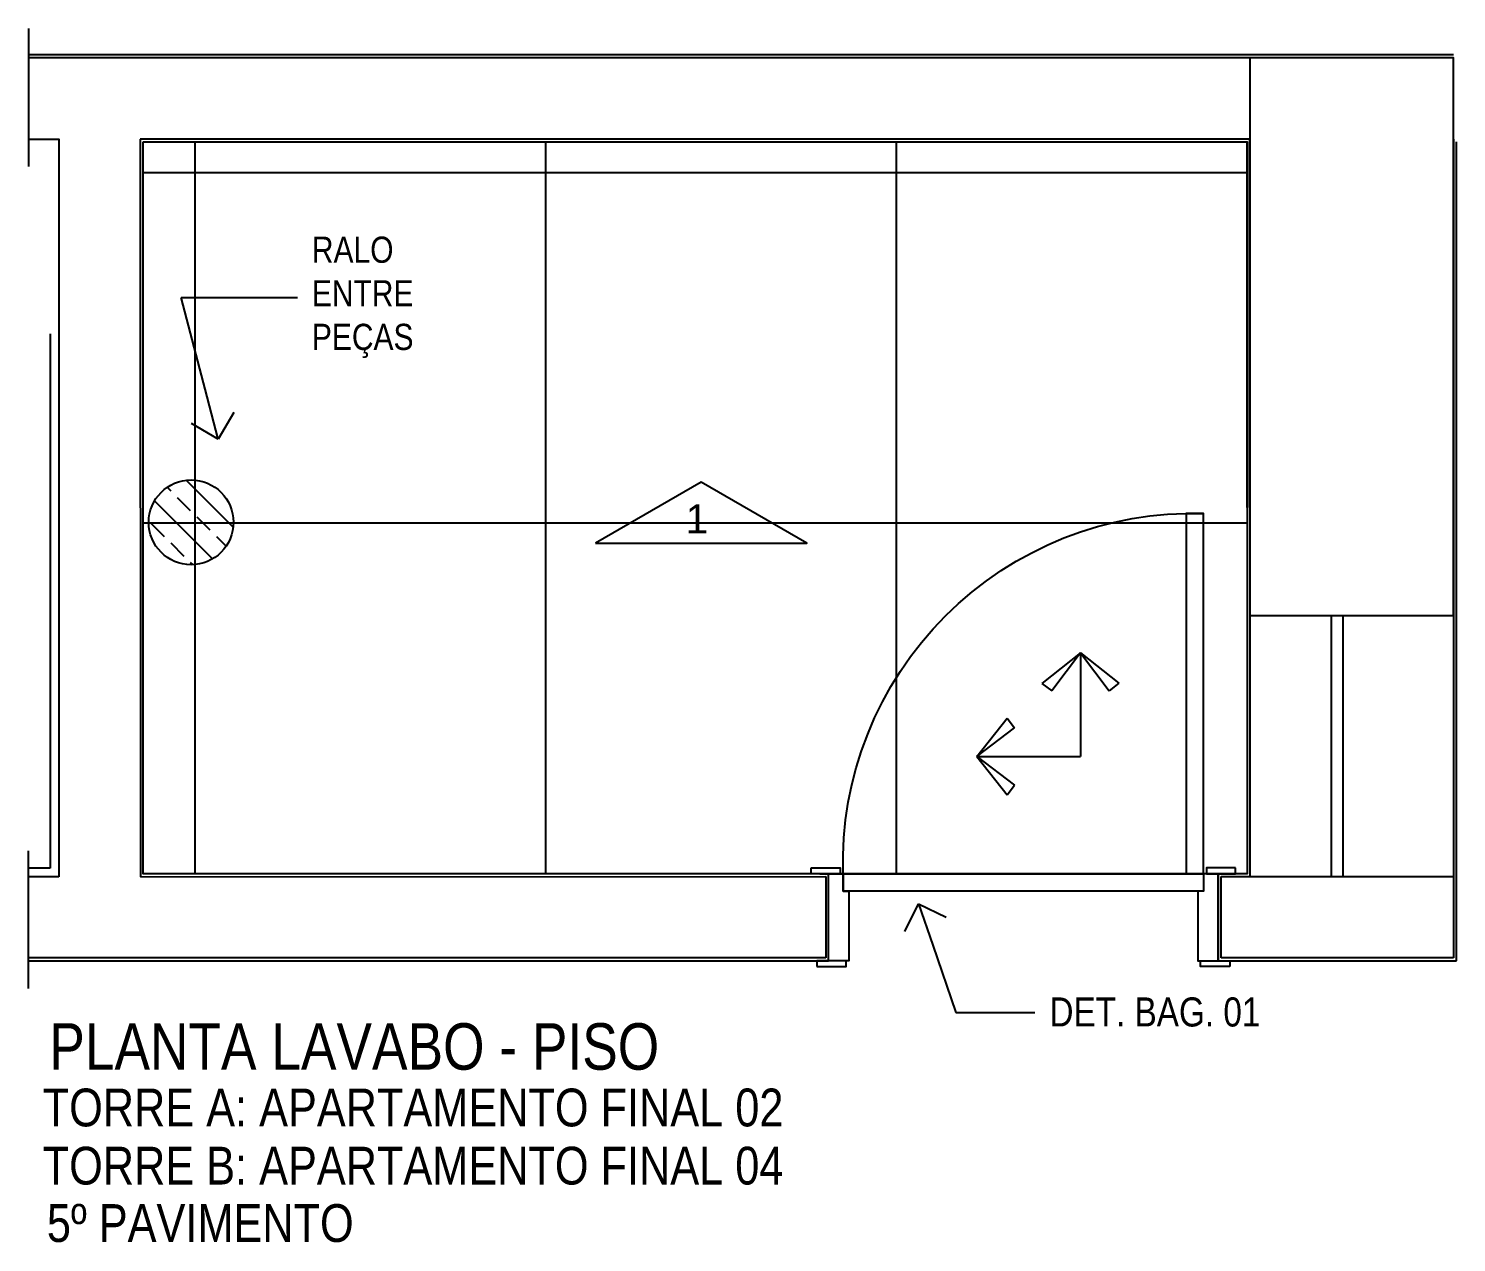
# Model space of a CAD drawing. Header units: metres. Extents: x 3 to 168, y -142 to 28.
# Drawn here: x 17.729 to 20.186, y -95.448 to -93.359 of the extents above; entities that cross this region are included whole.
import ezdxf
from ezdxf import colors
from ezdxf.entities.mleader import LeaderData, LeaderLine
from ezdxf.math import Vec2, Vec3

# ---------------------------------------------------------------- set-up
doc = ezdxf.new("R2010")
doc.units = ezdxf.units.M
doc.linetypes.add('DASHEDX2', pattern=[1.5, 1, -0.5])
for name, color, linetype in [('ARQ-ALV ACAB', 4, 'Continuous'), ('ARQ-ALV OSSO', 5, 'Continuous'), ('ARQ-AUX', 7, 'Continuous'), ('ARQ-AUX1', 1, 'Continuous'), ('ARQ-AUX2', 2, 'Continuous'), ('ARQ-CAX @ 1', 1, 'Continuous'), ('ARQ-CERÂMICA', 7, 'Continuous'), ('ARQ-PRJ', 7, 'DASHEDX2'), ('ARQ-SIM', 1, 'Continuous'), ('ARQ-TXT', 2, 'Continuous')]:
    doc.layers.add(name, color=color, linetype=linetype)
doc.styles.add('Adesa', font='ARIALN.TTF')
doc.styles.add('Arial', font='arial.ttf')

# ---------------------------------------------------------------- blocks, each defined once
blk = doc.blocks.new('*U230')
for points in [[(-0.665, 0.01), (-0.615, 0.01), (-0.615, 0), (-0.665, 0)], [(0.045, 0.01), (-0.005, 0.01), (-0.005, 0), (0.045, 0)], [(-0.675, -0.16), (-0.625, -0.16), (-0.625, -0.15), (-0.675, -0.15)], [(0, -0.15), (0, -0.77), (-0.03, -0.77), (-0.03, -0.15)], [(0.055, -0.16), (0.005, -0.16), (0.005, -0.15), (0.055, -0.15)]]:
    blk.add_lwpolyline(points, close=True)
for points in [[(-0.66, -0.15), (-0.62, -0.15), (-0.62, -0.12), (-0.61, -0.12), (-0.61, 0), (-0.645, 0), (-0.645, -0.15)], [(0.04, -0.15), (0, -0.15), (0, -0.12), (-0.01, -0.12), (-0.01, 0), (0.025, 0), (0.025, -0.15)]]:
    blk.add_lwpolyline(points)
at = {"layer": 'ARQ-PRJ'}
blk.add_arc((-0.0179, -0.1679), 0.6024, 178.2986, 271.7014, dxfattribs=at)
blk = doc.blocks.new('VISTA')
at = {"layer": 'ARQ-SIM'}
blk.add_lwpolyline([(-0.00525, -0.00909), (-0.00525, 0.00909), (0, 0)], close=True, dxfattribs=at)
at = {"layer": 'ARQ-SIM', "color": 5, "style": 'Adesa'}
blk.add_attdef('4', (-0.0019, -0.00135), '', height=0.0025, rotation=90, dxfattribs=at)
blk = doc.blocks.new('PL RALO')
at = {"layer": 'ARQ-AUX2'}
h = blk.add_hatch(dxfattribs=at)
h.set_pattern_fill('BRASS', color=8, scale=0.01, angle=315)
h.set_pattern_definition([(315, (-278.116365, 1040.018154), (0.0449012806, 0.0449012806), []), (315, (-278.093914, 1040.040605), (0.0449012806, 0.0449012806), [0.03175, -0.015875])])
edge = h.paths.add_edge_path()
edge.add_arc((0, 0), 0.0729, 270, 630)
blk.add_circle((0, 0), 0.0729, dxfattribs=at)
blk = doc.blocks.new('Seta para pag.piso')
for p, q in [((0, 0.1126), (-0.0418, 0.0796)), ((0, 0.1126), (-0.0312, 0.0715)), ((0, 0.1126), (0, 0)), ((0, 0.1126), (0.0418, 0.0795)), ((0, 0.1126), (0.0312, 0.0715)), ((-0.0418, 0.0796), (-0.0312, 0.0715)), ((0.0418, 0.0795), (0.0312, 0.0715)), ((-0.1126, 0), (-0.0795, 0.0418)), ((-0.1126, 0), (-0.0715, 0.0312)), ((-0.0795, 0.0418), (-0.0715, 0.0312)), ((-0.1126, 0), (0, 0)), ((-0.1126, 0), (-0.0796, -0.0418)), ((-0.1126, 0), (-0.0715, -0.0312)), ((-0.0796, -0.0418), (-0.0715, -0.0312))]:
    blk.add_line(p, q)
blk = doc.blocks.new('_Open90')
at = {"color": 0, "linetype": 'ByBlock', "lineweight": -2}
for p, q in [((-0.5, 0.5), (0, 0)), ((0, 0), (-1, 0)), ((0, 0), (-0.5, -0.5))]:
    blk.add_line(p, q, dxfattribs=at)
blk = doc.blocks.new('AREAS MOLHADAS')
at = {"layer": 'ARQ-CERÂMICA'}
h = blk.add_hatch(dxfattribs=at)
h.set_pattern_fill('NET', color=256, scale=0.19)
h.set_pattern_definition([(0, (19.82553, -94.8134), (0, 0.60325), []), (90, (19.82553, -94.8134), (-0.60325, 4e-17), [])])
h.paths.add_polyline_path([(17.9264, -93.554), (19.8255, -93.554), (19.8255, -94.8134), (17.9264, -94.8134)])
at = {"layer": 'ARQ-ALV ACAB'}
for p, q in [((20.1806, -93.404), (17.7299, -93.404)), ((17.9267, -94.8137), (17.9264, -93.554)), ((17.9264, -93.554), (19.8253, -93.554)), ((19.8253, -93.554), (19.8255, -94.8134)), ((20.1855, -94.9634), (20.1856, -93.554)), ((17.7667, -94.804), (17.7294, -94.804)), ((19.1056, -94.8134), (17.9267, -94.8137)), ((19.1056, -94.9634), (19.1056, -94.8134)), ((19.8255, -94.8134), (19.7756, -94.8134)), ((19.7756, -94.8134), (19.7756, -94.9634)), ((17.7294, -94.9634), (19.1056, -94.9634)), ((19.7756, -94.9634), (20.1855, -94.9634))]:
    blk.add_line(p, q, dxfattribs=at)
at = {"layer": 'ARQ-ALV ACAB', "elevation": 0}
blk.add_lwpolyline([(17.7667, -93.884), (17.7667, -94.804)], dxfattribs=at)
at = {"layer": 'ARQ-ALV OSSO'}
for p, q in [((19.8303, -93.549), (17.9214, -93.549)), ((17.9214, -93.549), (17.9217, -94.8187)), ((19.8305, -94.8184), (19.8303, -93.549)), ((20.1806, -93.549), (20.1805, -94.9584)), ((17.9217, -94.8187), (19.1006, -94.8184)), ((19.1006, -94.8184), (19.1006, -94.9584)), ((19.7806, -94.9584), (19.7806, -94.8184)), ((19.7806, -94.8184), (19.8305, -94.8184)), ((19.1006, -94.9584), (17.7294, -94.9584)), ((20.1805, -94.9584), (19.7806, -94.9584))]:
    blk.add_line(p, q, dxfattribs=at)
at = {"layer": 'ARQ-ALV OSSO', "elevation": 0}
for points in [[(19.8303, -93.409), (17.7299, -93.409)], [(17.7817, -94.819), (17.7294, -94.819)], [(19.8305, -94.8184), (20.1805, -94.8184)]]:
    blk.add_lwpolyline(points, dxfattribs=at)
at = {"layer": 'ARQ-ALV OSSO'}
blk.add_lwpolyline([(19.8303, -94.369), (20.1806, -94.369), (20.1806, -93.409), (19.8303, -93.409)], close=True, dxfattribs=at)
for points in [[(17.7299, -93.549), (17.7814, -93.549), (17.7817, -94.819)], [(19.9705, -94.8184), (19.9705, -94.369)], [(19.9905, -94.8184), (19.9905, -94.369)]]:
    blk.add_lwpolyline(points, dxfattribs=at)
at = {"layer": 'ARQ-ALV OSSO', "elevation": 0}
blk.add_lwpolyline([(17.7821, -93.779), (17.7821, -93.779)], close=True, dxfattribs=at)
at = {"layer": 'ARQ-AUX'}
blk.add_lwpolyline([(17.7299, -93.5962), (17.7299, -93.3588)], dxfattribs=at)
at = {"layer": 'ARQ-AUX', "elevation": 0}
blk.add_lwpolyline([(17.7294, -95.0112), (17.7294, -94.7739)], dxfattribs=at)
at = {"layer": 'ARQ-AUX1', "elevation": 0}
blk.add_lwpolyline([(19.1306, -94.8134), (19.7506, -94.8134), (19.7506, -94.8434), (19.1306, -94.8434)], close=True, dxfattribs=at)
at = {"layer": 'ARQ-CERÂMICA'}
blk.add_lwpolyline([(17.9264, -93.554), (19.8255, -93.554), (19.8255, -94.8134), (17.9264, -94.8134)], close=True, dxfattribs=at)
at = {"layer": 'ARQ-CAX @ 1', "xscale": -1, "rotation": 180}
blk.add_blockref('*U230', (19.7506, -94.9634, 0), dxfattribs=at)
at = {"layer": 'ARQ-CERÂMICA'}
blk.add_blockref('PL RALO', (18.009, -94.2087), dxfattribs=at)
at = {"layer": 'ARQ-CERÂMICA', "xscale": -1.58230973583663, "yscale": 1.58230973583663, "zscale": 1.58230973583663, "rotation": 90}
blk.add_blockref('Seta para pag.piso', (19.5387, -94.6117), dxfattribs=at)
at = {"layer": 'ARQ-SIM', "ltscale": 0.03}
ref = blk.add_blockref('VISTA', (18.8866, -94.1397), dxfattribs=dict(at, xscale=-20.00000000011565, yscale=20.00000000011565, zscale=20.00000000011565, rotation=270))
ref.add_attrib('4', '1', (18.8596, -94.2277), dxfattribs={"color": 3, "height": 0.05, "style": 'Arial'})
at = {"layer": 'ARQ-TXT', "ltscale": 0.5, "style": 'Adesa'}
blk.add_text('PLANTA LAVABO - PISO', height=0.08, dxfattribs=at).set_placement((17.7651, -95.1508, 0))
at = {"layer": 'ARQ-TXT', "style": 'Adesa'}
for s, p in [('TORRE A: APARTAMENTO FINAL 02', (17.7537, -95.2483, 217.9394)), ('TORRE B: APARTAMENTO FINAL 04 ', (17.7537, -95.3484, 217.9394)), ('5º PAVIMENTO', (17.7609, -95.4472, 326.909))]:
    blk.add_text(s, height=0.065, dxfattribs=at).set_placement(p)
at = {"layer": 'ARQ-SIM'}
ml = blk.add_multileader_mtext('Standard', dxfattribs=at)
ml.set_content('RALO ENTRE PEÇAS', color=2, style='Adesa')
ml.set_leader_properties(color=256)
ml.set_arrow_properties(name='OPEN90')
ml.build(insert=Vec2(0, 0))
ml.multileader.update_dxf_attribs({"text_left_attachment_type": 2, "text_right_attachment_type": 2, "dogleg_length": 0.2, "arrow_head_size": 0.075})
ctx = ml.context
ctx.base_point, ctx.char_height, ctx.arrow_head_size, ctx.landing_gap_size, ctx.plane_origin = Vec3(18.1918, -93.8217), 0.045, 0.075, 0.025, Vec3(17.9916, -94.3106)
ctx.left_attachment, ctx.right_attachment = 2, 2
notes = []
notes.append((ctx, [(0, (1, 1, 0), (17.9918, -93.8217), (1, 0), 0.2, [(0, [(18.0557, -94.0655)], 0, [])])]))
ctx.mtext.insert, ctx.mtext.width, ctx.mtext.flow_direction = Vec3(18.2168, -93.717), 0.142536, 5
ml = blk.add_multileader_mtext('Standard', dxfattribs=at)
ml.set_content('DET. BAG. 01', color=2, style='Adesa')
ml.set_leader_properties(color=256)
ml.set_arrow_properties(name='OPEN90')
ml.build(insert=Vec2(0, 0))
ml.multileader.update_dxf_attribs({"text_left_attachment_type": 2, "text_right_attachment_type": 2, "dogleg_length": 0.2, "arrow_head_size": 0.075})
ctx = ml.context
ctx.base_point, ctx.char_height, ctx.arrow_head_size, ctx.landing_gap_size, ctx.plane_origin = Vec3(19.4605, -95.0522), 0.05, 0.075, 0.025, Vec3(19.2824, -95.3373)
ctx.left_attachment, ctx.right_attachment = 2, 2
notes.append((ctx, [(1, (1, 1, 0), (19.3247, -95.0522), (1, 0), 0.1358, [(0, [(19.2602, -94.8653)], 0, [])])]))
ctx.mtext.insert, ctx.mtext.flow_direction = Vec3(19.4855, -95.0264), 5
for ctx, leaders in notes:
    for number, flags, end, landing, length, lines in leaders:
        leader = LeaderData()
        leader.index, (leader.has_last_leader_line, leader.has_dogleg_vector, leader.attachment_direction) = number, flags
        leader.last_leader_point, leader.dogleg_vector, leader.dogleg_length = Vec3(end), Vec3(landing), length
        for number, points, colour, breaks in lines:
            line = LeaderLine()
            line.index, line.vertices, line.color, line.breaks = number, Vec3.list(points), colors.encode_raw_color(colour), breaks
            leader.lines.append(line)
        ctx.leaders.append(leader)

msp = doc.modelspace()

# ---------------------------------------------------------------- block references
msp.add_blockref('AREAS MOLHADAS', (0, 0))

doc.saveas('drawing.dxf')
